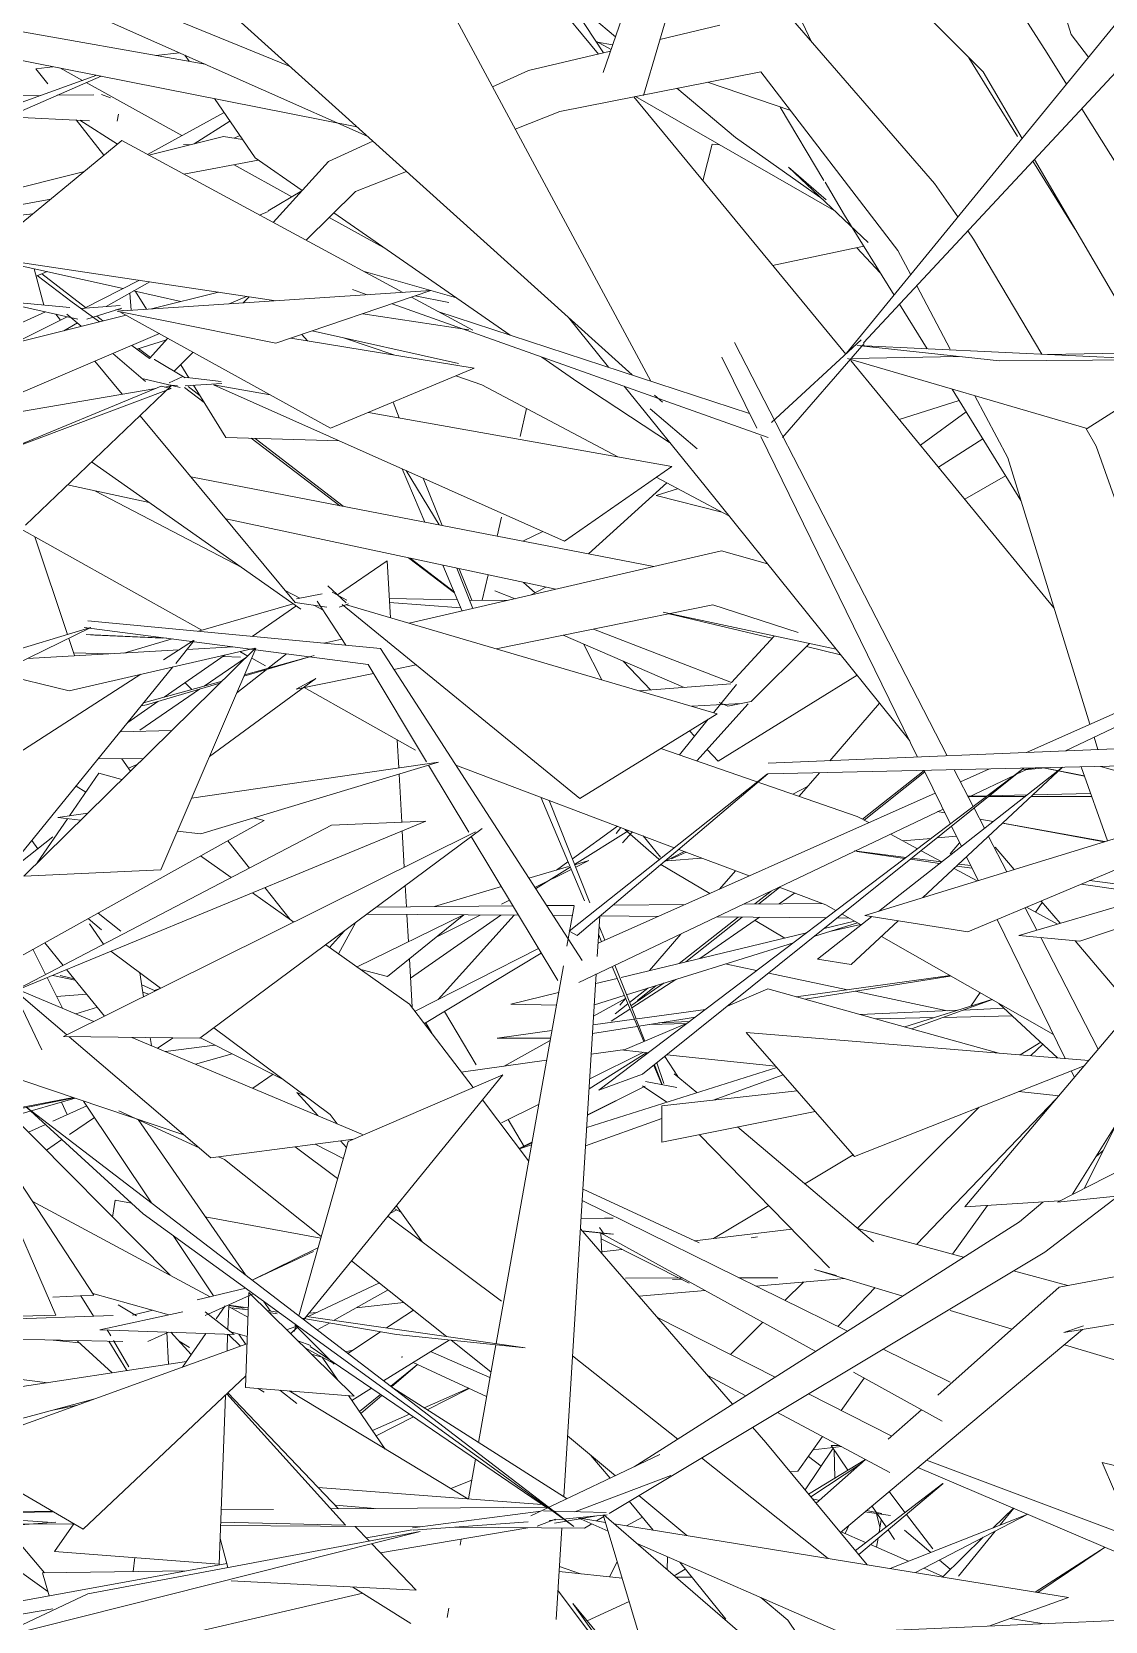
# Model space of a CAD drawing. Header units: millimetres. Extents: x 78096 to 288885, y -20632 to 149556.
# Drawn here: x 250028.1 to 250269.6, y 93294.7 to 93652.2 of the extents above; entities that cross this region are included whole.
import ezdxf

# ---------------------------------------------------------------- set-up
doc = ezdxf.new("R2010")
doc.units = ezdxf.units.MM
doc.layers.add('G-IMPT', color=8, linetype='Continuous', lineweight=9)
doc.layers.add('L-PLNT', color=71, linetype='Continuous', lineweight=9)

# ---------------------------------------------------------------- blocks, each defined once
blk = doc.blocks.new('ZZ-V - Tree Broadleaf 1 - 3dtree rotund SIMPLU-4826059-TOMH A-A')
at = {"layer": 'G-IMPT'}
for p, q in [((24673.37, 93495.08), (24497.28, 93487.69)), ((24671.95, 93489.22), (24497.34, 93485.32)), ((24671.95, 93489.22), (24497.35, 93485.32)), ((24542.24, 93449.75), (24635.2, 93489.02)), ((24452.54, 93449.97), (24497.17, 93485.33)), ((24454.32, 93448.95), (24497.26, 93485.33)), ((24459.2, 93414.15), (24554.82, 93486.6)), ((24469.05, 93417.73), (24554.86, 93486.6)), ((24632.82, 93488.32), (24497.34, 93485.32)), ((24519.07, 93453.44), (24632.15, 93488.31)), ((24522.1, 93454.38), (24563.49, 93486.79)), ((24563.53, 93486.79), (24532.13, 93457.47)), ((24621.65, 93482.72), (24541.58, 93387.91)), ((24565.8, 93390.76), (24624.01, 93484.3)), ((24553.68, 93448.97), (24606.14, 93464.36)), ((24601.99, 93459.44), (24567.41, 93447.65)), ((24508.4, 93443.64), (24520.6, 93453.2)), ((24519.07, 93453.44), (24542.24, 93449.75)), ((24452.54, 93449.97), (24454.32, 93448.95)), ((24526.54, 93452.25), (24516, 93442.41)), ((24553.68, 93448.97), (24567.41, 93447.65)), ((24508.4, 93443.64), (24516, 93442.41)), ((24656.01, 93436.64), (24562.37, 93389.01)), ((24469.05, 93417.73), (24459.2, 93414.15)), ((24604.51, 93393.22), (24562.37, 93389.01)), ((24562.81, 93389.24), (24541.58, 93387.91)), ((24703.14, 93300.43), (24485.13, 93290.87))]:
    blk.add_line(p, q, dxfattribs=at)
blk = doc.blocks.new('ZZ-V - Tree Broadleaf 2 - 3dtree rotund SIMPLU-4826084-TOMH A-A')
at = {"layer": 'G-IMPT'}
for p, q in [((24507.1, 93650.02), (24497.07, 93670.98)), ((24347.26, 93642.28), (24284.6, 93614.88)), ((24346.33, 93642.47), (24321.11, 93633.37)), ((24483.65, 93640.91), (24502.39, 93634.52)), ((24374.95, 93634.07), (24357.72, 93624.64)), ((24376.26, 93632.14), (24368.2, 93627.05)), ((24374.83, 93628.71), (24358, 93624.49)), ((24374.83, 93628.71), (24379.06, 93628.03)), ((24365.82, 93626.91), (24367.22, 93626.8)), ((24382.64, 93623.36), (24365.89, 93620.22)), ((24343.51, 93620.84), (24290.79, 93607.6)), ((24335.94, 93614.61), (24291.84, 93606.36)), ((24331.95, 93611.33), (24326.45, 93610.67)), ((24332.23, 93598.94), (24334.43, 93590.76)), ((24357.49, 93589.84), (24355.01, 93593.84)), ((24392.42, 93584.15), (24393.69, 93582.71)), ((24367, 93574.44), (24365.2, 93577.36)), ((24375.32, 93560.96), (24368.04, 93572.76)), ((24375.32, 93560.96), (24400.84, 93560.24)), ((24332.4, 93538.66), (24339.72, 93516.69)), ((24276, 93497.2), (24344.88, 93518.27)), ((24301.42, 93496.98), (24345, 93518.21)), ((24407.36, 93509.92), (24343.5, 93518.24)), ((24410.09, 93513.51), (24344.26, 93519.75)), ((24623.09, 93520.28), (24555.42, 93490.13)), ((24623.77, 93518.86), (24564.23, 93490.5)), ((24340.02, 93515.79), (24341.31, 93511.91)), ((24345.84, 93516.55), (24343.92, 93516.69)), ((24362.06, 93515.82), (24343.92, 93516.69)), ((24345.84, 93516.55), (24361.19, 93515.84)), ((24361.29, 93510.98), (24368.03, 93515.32)), ((24364.05, 93510.16), (24368.22, 93515.29)), ((24366.6, 93513.3), (24376.91, 93513.89)), ((24329.88, 93462.31), (24382.02, 93513.56)), ((24330.73, 93511.26), (24364.73, 93513.19)), ((24340.12, 93504.03), (24381.82, 93513.58)), ((24341.1, 93512.52), (24349.35, 93512.32)), ((24360.68, 93463.76), (24382.1, 93513.55)), ((24374.66, 93511.7), (24378.62, 93511.6)), ((24379.4, 93507.27), (24395.17, 93511.91)), ((24394.13, 93511.64), (24379.54, 93507.58)), ((24410.09, 93513.51), (24455.45, 93443.37)), ((24294.61, 93468.04), (24356.23, 93507.72)), ((24323.91, 93507.94), (24340.12, 93504.03)), ((24327.12, 93464.69), (24363.4, 93509.36)), ((24407.36, 93509.92), (24420.49, 93488.01)), ((24374.52, 93506.19), (24356.84, 93501.28)), ((24357.49, 93500.84), (24374.01, 93505.69)), ((24357.49, 93500.84), (24356.28, 93500.6)), ((24353.91, 93485.93), (24351.94, 93488.72)), ((24367.61, 93479.87), (24423.15, 93487.95)), ((24369.7, 93471.8), (24423.15, 93487.95)), ((24420.93, 93487.28), (24429.98, 93472.18)), ((24547.1, 93486.43), (24540.59, 93483.53)), ((24556.09, 93486.62), (24553.15, 93485.22)), ((24557.54, 93486.66), (24554.72, 93486.27)), ((24559.6, 93486.7), (24555.02, 93486.24)), ((24568.45, 93484.78), (24559.16, 93486.66)), ((24568.41, 93484.87), (24560.05, 93486.5)), ((24341.65, 93482.58), (24343.81, 93481.18)), ((24552.77, 93485.05), (24542.36, 93480.09)), ((24534.91, 93480.99), (24459.08, 93447.22)), ((24546.6, 93480.37), (24542.27, 93480.27)), ((24546.41, 93480.22), (24542.38, 93480.22)), ((24555.11, 93480.23), (24546.92, 93480.22)), ((24555.56, 93480.58), (24547.11, 93480.38)), ((24570.07, 93480.23), (24556.5, 93480.23)), ((24569.83, 93480.91), (24556.91, 93480.61)), ((24337.52, 93475.49), (24344.29, 93476.48)), ((24337.52, 93475.49), (24342.68, 93474.9)), ((24536.68, 93477.38), (24454.75, 93438.35)), ((24537.08, 93476.56), (24535.35, 93476.88)), ((24535.35, 93476.88), (24537.08, 93476.57)), ((24544.9, 93475.15), (24547.93, 93474.6)), ((24547.92, 93474.59), (24544.91, 93475.14)), ((24431.52, 93472.3), (24338.8, 93426.22)), ((24364.4, 93472.41), (24369.7, 93471.8)), ((24369.51, 93425.85), (24432.98, 93473.02)), ((24430.55, 93471.22), (24449.99, 93438.8)), ((24572.9, 93470.04), (24550.05, 93474.2)), ((24550.07, 93474.22), (24573.01, 93470.07)), ((24333.01, 93468.48), (24331.72, 93470.35)), ((24528.32, 93466.51), (24516.66, 93467.98)), ((24528.02, 93466.29), (24517.25, 93467.86)), ((24376.51, 93461.98), (24369.64, 93466.85)), ((24535.86, 93465.15), (24529.32, 93466.1)), ((24536.32, 93465.51), (24529.63, 93466.35)), ((24543.19, 93464.08), (24539.74, 93464.58)), ((24542.89, 93464.68), (24540.22, 93465.02)), ((24329.88, 93462.31), (24360.68, 93463.76)), ((24577.64, 93459.05), (24567.69, 93460.5)), ((24577.17, 93460.37), (24569.63, 93461.32)), ((24390.63, 93451.98), (24381.31, 93458.59)), ((24346.59, 93454.01), (24351.69, 93449.96)), ((24351.69, 93449.96), (24346.59, 93454.01)), ((24404.86, 93441.89), (24428.81, 93453.6)), ((24441.17, 93453.5), (24407.1, 93453.78)), ((24439.91, 93455.6), (24409.2, 93455.34)), ((24428.9, 93453.6), (24411.7, 93439.74)), ((24453.7, 93455.72), (24447.5, 93455.67)), ((24453.26, 93453.4), (24448.94, 93453.44)), ((24453.66, 93455.63), (24452.04, 93446.56)), ((24459.45, 93453.3), (24458.89, 93444.21)), ((24472.61, 93453.24), (24459.51, 93453.35)), ((24478.64, 93455.93), (24462.4, 93455.79)), ((24510.39, 93452.93), (24485.78, 93453.13)), ((24509.4, 93456.19), (24491.89, 93456.04)), ((24344.34, 93452.76), (24347.4, 93450.25)), ((24347.85, 93447), (24344.68, 93451.6)), ((24398.68, 93446.28), (24402.04, 93450.03)), ((24404.6, 93451.93), (24400.68, 93444.86)), ((24464.27, 93439.52), (24505.97, 93449.58)), ((24517.38, 93451.82), (24507.8, 93448.83)), ((24509.93, 93450.54), (24516.75, 93452.18)), ((24515.5, 93452.89), (24512.89, 93452.91)), ((24416.68, 93433.52), (24397.82, 93446.89)), ((24417.9, 93431.92), (24445.66, 93446.02)), ((24503, 93447.33), (24465.45, 93435.63)), ((24331.94, 93445.86), (24334.8, 93440.17)), ((24360.65, 93437.08), (24349.44, 93445.4)), ((24446.29, 93444.97), (24420, 93429.15)), ((24335.14, 93439.49), (24338.6, 93432.59)), ((24405.7, 93441.3), (24411.7, 93439.74)), ((24451.25, 93442.12), (24436.1, 93357.15)), ((24458.65, 93440.37), (24451.36, 93322.7)), ((24458.52, 93438.14), (24463.33, 93439.3)), ((24503.63, 93435.16), (24538.24, 93439.94)), ((24505.67, 93434.6), (24538.26, 93439.84)), ((24327.34, 93437.08), (24333.93, 93423.27)), ((24439.42, 93433.53), (24450.18, 93436.13)), ((24464.94, 93435.47), (24458.22, 93433.38)), ((24430.94, 93414.74), (24416.68, 93433.52)), ((24439.42, 93433.53), (24449.67, 93433.25)), ((24467.36, 93430.15), (24483.21, 93432.34)), ((24528.03, 93428.39), (24547.63, 93434.59)), ((24547.74, 93434.53), (24529.52, 93427.98)), ((24549.23, 93433.68), (24562.41, 93421.44)), ((24398.82, 93408.73), (24372.64, 93428.17)), ((24457.82, 93426.9), (24467.87, 93428.52)), ((24457.94, 93428.85), (24467.19, 93430.13)), ((24468.25, 93428.58), (24480.94, 93430.62)), ((24369.51, 93425.85), (24338.8, 93426.22)), ((24359.95, 93423.61), (24363.47, 93425.92)), ((24436.36, 93425.87), (24448.66, 93427.57)), ((24448.35, 93425.84), (24436.36, 93425.87)), ((24553.97, 93422.12), (24558.65, 93424.93)), ((24556.43, 93421.93), (24559.06, 93424.55)), ((24306.95, 93423.94), (24365.69, 93404.21)), ((24456.51, 93405.79), (24499.25, 93419.29)), ((24500.71, 93417.62), (24484.96, 93411.95)), ((24337.13, 93363.59), (24315.09, 93414.15)), ((24473.4, 93410.68), (24503.85, 93414.04)), ((24345.63, 93368.08), (24316.62, 93412.33)), ((24362.8, 93372.54), (24325.24, 93410.53)), ((24343.34, 93411.72), (24358.59, 93388.83)), ((24443.43, 93398.27), (24433.04, 93411.97)), ((24473.4, 93410.68), (24473.39, 93402.5)), ((24517.4, 93383.09), (24544.77, 93410.32)), ((24530.67, 93379.45), (24562.09, 93412.19)), ((24369.35, 93401.18), (24351.3, 93409.51)), ((24355.59, 93407.54), (24379.73, 93372.62)), ((24400.35, 93406.61), (24398.82, 93408.73)), ((24473.39, 93407.8), (24456.25, 93401.63)), ((24507.92, 93409.38), (24473.39, 93402.5)), ((24400.47, 93394.28), (24390.91, 93401.43)), ((24441.36, 93401), (24444.07, 93401.86)), ((24505.55, 93393.1), (24516.45, 93399.63)), ((24375.01, 93398.57), (24373.68, 93399.18)), ((24396.77, 93381.23), (24375.01, 93398.57)), ((24437.35, 93366.71), (24411.79, 93385.82)), ((24419.6, 93379.98), (24413.69, 93388.16)), ((24485.05, 93380.8), (24497.43, 93388.22)), ((24538.8, 93377.24), (24546.63, 93388.22)), ((24489.32, 93343.52), (24455.1, 93382.98)), ((24363.5, 93381.47), (24372.54, 93367.89)), ((24424.96, 93358.76), (24403.62, 93375.76)), ((24501.09, 93366.86), (24505.25, 93371)), ((24345.63, 93368.08), (24336.43, 93367.6)), ((24345.58, 93363.31), (24342.75, 93367.93)), ((24379.81, 93369.61), (24368.91, 93367.03)), ((24381.47, 93368.36), (24370.69, 93363.48)), ((24379.75, 93347.28), (24380.48, 93368.63)), ((24404.17, 93345.35), (24380.48, 93368.63)), ((24512.97, 93360.99), (24521.36, 93369.74)), ((24346.96, 93360.29), (24365.64, 93364.33)), ((24351.11, 93365.88), (24355.23, 93363.42)), ((24358.88, 93364.66), (24354.31, 93363.58)), ((24377.24, 93359.19), (24370.67, 93364.27)), ((24373.13, 93362.71), (24375.19, 93365.68)), ((24375.78, 93360.32), (24375.97, 93365.58)), ((24375.97, 93365.74), (24379.43, 93365.14)), ((24380.36, 93365.19), (24375.98, 93365.82)), ((24383.84, 93366.68), (24385.38, 93364.46)), ((24386.89, 93364.24), (24384.61, 93364.57)), ((24385.02, 93364.17), (24386.89, 93363.84)), ((24268.91, 93360.81), (24349.98, 93363.45)), ((24337.13, 93363.59), (24279.32, 93361.75)), ((24346.96, 93360.29), (24377.24, 93359.19)), ((24348.64, 93360.22), (24349.44, 93358.87)), ((24392.46, 93362.87), (24413.69, 93359.17)), ((24442.67, 93356.2), (24393.48, 93363.29)), ((24488.87, 93354.7), (24496.15, 93361.95)), ((24268.39, 93359.34), (24352.18, 93357.63)), ((24342.37, 93357.36), (24336.47, 93357.95)), ((24341.98, 93357.71), (24349.8, 93350.58)), ((24353.06, 93351.08), (24349.02, 93357.69)), ((24350.04, 93357.86), (24353.54, 93351.96)), ((24362.41, 93359.73), (24357.78, 93357.63)), ((24362.46, 93352.51), (24362.04, 93359.74)), ((24367.55, 93354.67), (24362.99, 93359.71)), ((24364.8, 93357.7), (24367.18, 93356.28)), ((24365.58, 93351.84), (24370.85, 93359.42)), ((24375.6, 93355.46), (24375.74, 93359.25)), ((24378.62, 93356.55), (24375.96, 93359.24)), ((24378.27, 93359.29), (24379.82, 93356.98)), ((24442.67, 93356.2), (24413.69, 93359.17)), ((24434.97, 93350.78), (24426.03, 93357.9)), ((24436.05, 93356.88), (24432.14, 93334.94)), ((24403.88, 93355.66), (24402.27, 93355.34)), ((24415.16, 93354.18), (24414.8, 93354.14)), ((24421.37, 93355.36), (24434.74, 93349.5)), ((24476.98, 93335.67), (24453.33, 93354.43)), ((24335.27, 93348.36), (24314.06, 93351.05)), ((24412.41, 93347.57), (24418.45, 93352.46)), ((24412.61, 93347.42), (24418.46, 93352.45)), ((24417.44, 93352.92), (24433.99, 93345.28)), ((24513.74, 93342.11), (24518.93, 93349.39)), ((24402.23, 93316.35), (24375.52, 93345.85)), ((24400.71, 93319.97), (24375.76, 93346.08)), ((24379.75, 93347.28), (24404.17, 93345.35)), ((24382.61, 93347.06), (24383.97, 93346.24)), ((24387.47, 93346.67), (24391.33, 93343.69)), ((24429.73, 93322.25), (24389.57, 93346.5)), ((24430.01, 93347.12), (24419.96, 93342.7)), ((24420.65, 93342.26), (24430.06, 93347.09)), ((24341.94, 93343.3), (24336.43, 93342.2)), ((24373.87, 93307.55), (24375.24, 93345.59)), ((24405.38, 93341.9), (24410.12, 93345.72)), ((24405.69, 93341.45), (24410.41, 93345.52)), ((24416.68, 93341.25), (24408.34, 93337.59)), ((24409.18, 93336.38), (24417.54, 93340.67)), ((24462.95, 93327.43), (24452.21, 93336.42)), ((24496.8, 93334.9), (24493.83, 93338.33)), ((24504.02, 93328.48), (24509.55, 93336.24)), ((24461.76, 93326.86), (24457.46, 93332.02)), ((24519.61, 93307.39), (24496.8, 93334.9)), ((24505.64, 93324.25), (24511.91, 93333.63)), ((24506.37, 93331.78), (24509.21, 93329.59)), ((24513.79, 93333.98), (24507.44, 93333.27)), ((24513.37, 93334.2), (24511.52, 93334.2)), ((24511.52, 93334.2), (24515.24, 93328.68)), ((24512.17, 93333.24), (24512.3, 93326.89)), ((24431.47, 93331.18), (24429.88, 93322.24)), ((24510.83, 93308.82), (24482.33, 93331.43)), ((24504.02, 93328.48), (24502.26, 93328.32)), ((24506.41, 93323.31), (24519.21, 93331.09)), ((24506.95, 93322.67), (24518.14, 93330.13)), ((24582.28, 93307.44), (24531.01, 93329.32)), ((24532.93, 93330.93), (24579.74, 93313.38)), ((24572.46, 93330.39), (24594.11, 93325.18)), ((24572.46, 93330.39), (24587.45, 93295.36)), ((24425.95, 93324.53), (24430.63, 93326.47)), ((24516.93, 93310.63), (24536.57, 93325.7)), ((24517.69, 93309.71), (24536.69, 93325.7)), ((24471.48, 93315.2), (24466.08, 93321.68)), ((24478.99, 93313.98), (24468.25, 93322.99)), ((24507.32, 93322.22), (24508.88, 93321.89)), ((24524.52, 93323.89), (24528.09, 93319.2)), ((24465.44, 93316.18), (24469.07, 93318.09)), ((24519.04, 93319.29), (24524.83, 93318.5)), ((24519.46, 93319.64), (24522.85, 93318.92)), ((24520.66, 93320.65), (24523.84, 93315.94)), ((24522.47, 93315.87), (24521.67, 93318.93)), ((24522.28, 93314.74), (24522.75, 93317.55)), ((24524.77, 93306.56), (24555.7, 93318.82)), ((24528.44, 93318.75), (24534.35, 93310.98)), ((24530.49, 93305.63), (24555.72, 93318.81)), ((24547.94, 93315.74), (24552.51, 93320.17)), ((24549.49, 93316.36), (24552.58, 93320.14)), ((24336.82, 93310.42), (24341.14, 93316.64)), ((24374.21, 93316.97), (24402.23, 93316.35)), ((24407.63, 93312.73), (24404.46, 93316.05)), ((24450.93, 93315.7), (24449.65, 93295.09)), ((24513.72, 93314.84), (24519.24, 93312.41)), ((24514.65, 93314.42), (24515.57, 93316.39)), ((24524.29, 93315.27), (24525.75, 93313.11)), ((24527.99, 93315.2), (24533.87, 93310.16)), ((24540.13, 93304.87), (24548.36, 93314.96)), ((24336.82, 93310.42), (24373.87, 93307.55)), ((24375.78, 93306.77), (24374.08, 93313.34)), ((24418.17, 93301.7), (24408.2, 93312.13)), ((24428.26, 93313.19), (24428.03, 93311.85)), ((24520.33, 93311.93), (24528.88, 93308.18)), ((24521.7, 93311.33), (24522.04, 93313.37)), ((24536.51, 93304.65), (24545.71, 93313.58)), ((24557.35, 93301.27), (24573.11, 93311.4)), ((24572.02, 93310.65), (24558.01, 93301.17)), ((24461.63, 93304.67), (24463.39, 93308.08)), ((24474.62, 93306.28), (24474.66, 93309.18)), ((24476.18, 93304.93), (24478.68, 93306.45)), ((24487.8, 93295.17), (24477.46, 93307.96)), ((24532.41, 93306.63), (24536.64, 93304.78)), ((24535.88, 93308.45), (24538.26, 93306.41)), ((24376.56, 93303.76), (24418.17, 93301.7)), ((24416.97, 93294.23), (24403.92, 93302.4)), ((24468.63, 93276.91), (24450.05, 93301.55)), ((24501.73, 93294.94), (24495.64, 93300.04)), ((24425.5, 93297.68), (24425.12, 93295.54)), ((24465.04, 93282.36), (24453.39, 93298.67)), ((24453.39, 93298.67), (24470.39, 93278.13)), ((24503.94, 93291.69), (24501.73, 93294.94))]:
    blk.add_line(p, q, dxfattribs=at)
blk = doc.blocks.new('ZZ-V - Tree Broadleaf 2 - 3dtree rotund SIMPLU-4826109-TOMH A-A')
at = {"layer": 'G-IMPT'}
for p, q in [((24496.3, 93730.2), (24469.28, 93637.91)), ((24489.53, 93727.57), (24460.17, 93643.08)), ((24397.15, 93710.78), (24470.96, 93573.66)), ((24545.66, 93643.21), (24487.83, 93701.28)), ((24565.44, 93651.62), (24552.78, 93693.08)), ((24339.71, 93689.59), (24466.7, 93575.05)), ((24620.32, 93691.27), (24518.77, 93582.28)), ((24459.14, 93647.24), (24424.74, 93688.99)), ((24290.18, 93685.19), (24389.81, 93644.41)), ((24598.37, 93682.05), (24514.97, 93579.94)), ((24298.97, 93676.82), (24407.13, 93628.78)), ((24240.04, 93668.12), (24370.65, 93644.98)), ((24446.68, 93668.33), (24460.25, 93647.51)), ((24235.52, 93664.39), (24404.78, 93630.9)), ((24462.98, 93651.14), (24451.71, 93660.61)), ((24534.71, 93618.09), (24500.95, 93657.13)), ((24486.45, 93653.7), (24472.97, 93650.51)), ((24554.48, 93656.18), (24560.05, 93647.41)), ((24458.57, 93650.1), (24461.98, 93648.27)), ((24462.33, 93649.29), (24458.96, 93649.88)), ((24569.38, 93646.56), (24565.44, 93651.62)), ((24364.92, 93647.52), (24359.6, 93646.94)), ((24367.06, 93645.62), (24366.12, 93646.99)), ((24461.84, 93647.88), (24443.43, 93643.53)), ((24553.38, 93628.67), (24542.46, 93646.42)), ((24564.4, 93640.46), (24560.05, 93647.41)), ((24336.43, 93644.38), (24332.6, 93643.95)), ((24335.31, 93640.51), (24332.6, 93643.95)), ((24338.01, 93644.11), (24343.09, 93641.29)), ((24443.43, 93643.53), (24435.33, 93639.85)), ((24495.69, 93643.25), (24450.48, 93634.28)), ((24526.52, 93603.04), (24495.69, 93643.25)), ((24554.42, 93628.24), (24545.66, 93643.21)), ((24343.93, 93640.83), (24365.46, 93628.88)), ((24489.94, 93628.47), (24476.78, 93639.54)), ((24300.96, 93637.41), (24333.7, 93637.91)), ((24337.39, 93637.97), (24345.62, 93638.09)), ((24349.39, 93637.38), (24347.39, 93638.12)), ((24381.91, 93623.86), (24372.78, 93637.23)), ((24514.76, 93579.74), (24467.09, 93637.6)), ((24467.46, 93637.67), (24512.18, 93612.02)), ((24326.31, 93633.12), (24344.67, 93632.2)), ((24347.9, 93624.46), (24341.64, 93632.43)), ((24342.49, 93632.4), (24350.96, 93626.98)), ((24351.16, 93633.68), (24350.9, 93632.11)), ((24450.48, 93634.28), (24440.44, 93630.36)), ((24509.87, 93618.82), (24500.05, 93635.32)), ((24603.13, 93578.58), (24567.85, 93634.95)), ((24377.18, 93628.34), (24378.45, 93628.93)), ((24508.94, 93615.01), (24489.94, 93628.47)), ((24320.25, 93601.69), (24351.92, 93627.77)), ((24351.92, 93627.77), (24415.12, 93593.62)), ((24408.42, 93627.62), (24398.41, 93623.07)), ((24484.71, 93626.99), (24482.63, 93618.73)), ((24484.71, 93626.99), (24486.4, 93626.81)), ((24377.23, 93622.35), (24390.21, 93615.14)), ((24392.48, 93616.53), (24381.91, 93623.86)), ((24398.41, 93623.07), (24385.98, 93609.37)), ((24510.38, 93614.47), (24501.86, 93621.82)), ((24519.78, 93604.81), (24501.86, 93621.82)), ((24566.32, 93607.91), (24556.83, 93623.13)), ((24582.6, 93580.09), (24557.19, 93623.51)), ((24415.96, 93620.82), (24404.5, 93616.35)), ((24514.51, 93611.02), (24510.12, 93618.39)), ((24534.71, 93618.09), (24540, 93610.59)), ((24384.88, 93611.97), (24392.41, 93616.45)), ((24404.5, 93616.35), (24393.41, 93605.35)), ((24382.92, 93611.02), (24384.84, 93611.8)), ((24398.59, 93610.49), (24411.49, 93603.33)), ((24439.32, 93584.01), (24399.66, 93611.54)), ((24525.63, 93593), (24514.51, 93611.02)), ((24542.21, 93607.44), (24543.5, 93605.62)), ((24312.81, 93603.28), (24352.22, 93594.47)), ((24498.32, 93599.7), (24518.85, 93604)), ((24517.28, 93603.67), (24522.53, 93598.02)), ((24558.88, 93579.7), (24543.5, 93605.62)), ((24320.25, 93601.69), (24386.58, 93591.74)), ((24529.4, 93597.6), (24526.52, 93603.04)), ((24335.11, 93598.29), (24332.68, 93597.29)), ((24332.93, 93597.39), (24340.8, 93591.41)), ((24333.96, 93597.82), (24343.79, 93590.22)), ((24343.39, 93590.02), (24355.94, 93596.34)), ((24427.19, 93592.37), (24406.22, 93598.43)), ((24348.4, 93590.42), (24358.22, 93596)), ((24421.43, 93594.03), (24352.14, 93589.49)), ((24354.06, 93589.61), (24353.73, 93593.44)), ((24354.59, 93593.94), (24365.23, 93591.56)), ((24358.59, 93589.91), (24373.72, 93593.67)), ((24379.99, 93592.73), (24376.06, 93591.05)), ((24380.6, 93592.64), (24379.21, 93591.26)), ((24386.6, 93582.17), (24421.43, 93594.03)), ((24403.86, 93594.26), (24407.14, 93593.09)), ((24417.09, 93592.55), (24430.89, 93585.1)), ((24417.95, 93592.85), (24425.46, 93591.38)), ((24538.26, 93580.84), (24530.72, 93595.1)), ((24311.84, 93578.92), (24334.76, 93589.23)), ((24328.01, 93590.76), (24342.01, 93587.59)), ((24328.25, 93591.34), (24340.25, 93590.21)), ((24346.9, 93587), (24340.8, 93591.45)), ((24351.6, 93590.67), (24342.73, 93589.97)), ((24351.92, 93590.09), (24344.08, 93587.59)), ((24352.24, 93589.52), (24350.59, 93589.79)), ((24386.6, 93582.17), (24350.91, 93589.4)), ((24398.88, 93563.07), (24351.5, 93589.28)), ((24412.78, 93591.08), (24497.3, 93560.95)), ((24423.05, 93589.33), (24493.11, 93566.41)), ((24533.08, 93580.94), (24526.88, 93590.98)), ((24313.23, 93578.63), (24352.92, 93588.5)), ((24328.09, 93582.32), (24339.63, 93588.13)), ((24338.17, 93587.39), (24337.08, 93588.7)), ((24338.88, 93585.01), (24341.94, 93586.74)), ((24342.82, 93585.99), (24339.59, 93588.76)), ((24346.29, 93588.29), (24347.7, 93587.2)), ((24406.12, 93588.81), (24429.99, 93585.23)), ((24461.44, 93576.77), (24452.37, 93587.98)), ((24360.38, 93584.37), (24312.69, 93564.03)), ((24361.77, 93582.9), (24355.3, 93580.88)), ((24362.32, 93583.3), (24358.2, 93578.76)), ((24431.21, 93576.55), (24389.98, 93583.32)), ((24394.78, 93584.95), (24427.67, 93577.6)), ((24413.31, 93579.49), (24401.81, 93583.38)), ((24489.74, 93582.35), (24537.58, 93489.38)), ((24518.26, 93582.96), (24498.04, 93564.38)), ((24518.88, 93582.14), (24500.54, 93560.98)), ((24357.24, 93573.57), (24349.9, 93579.9)), ((24358.2, 93578.76), (24354.16, 93581.71)), ((24355.72, 93581.01), (24358.38, 93578.96)), ((24359.31, 93578.55), (24359.18, 93578.53)), ((24366.2, 93574.43), (24359.31, 93578.55)), ((24368.01, 93580.15), (24363.73, 93575.91)), ((24454.53, 93573.45), (24446.4, 93579.09)), ((24486.93, 93579.02), (24494.74, 93563.07)), ((24569.08, 93562.99), (24515.18, 93578.75)), ((24561.6, 93522.7), (24515.94, 93578.3)), ((24540.12, 93579.24), (24515.96, 93578.76)), ((24517.44, 93581.67), (24549.32, 93578.26)), ((24584.3, 93578.49), (24517.45, 93581.68)), ((24584.3, 93578.49), (24549.32, 93578.26)), ((24596.37, 93580.37), (24560.13, 93579.64)), ((24569.08, 93562.99), (24596.37, 93580.37)), ((24352.04, 93570.71), (24345.84, 93578.17)), ((24362.6, 93573.3), (24365.52, 93574.61)), ((24398.88, 93563.07), (24431.21, 93576.55)), ((24432.9, 93572.85), (24427.08, 93574.83)), ((24359.55, 93571.99), (24298.59, 93561.63)), ((24360.81, 93572.5), (24324.47, 93557.5)), ((24363.05, 93572.01), (24324.47, 93557.5)), ((24330.24, 93541.25), (24363.05, 93572.58)), ((24365.03, 93572.21), (24356.84, 93574.17)), ((24360.81, 93572.5), (24363.05, 93572.01)), ((24363.05, 93572.58), (24361.59, 93572.33)), ((24362.34, 93572.81), (24364.45, 93572.58)), ((24365.99, 93574.56), (24374.29, 93573.59)), ((24366, 93572.26), (24370.43, 93568.89)), ((24374.44, 93573.1), (24366.15, 93572.58)), ((24366.83, 93572.43), (24369.53, 93570.35)), ((24451.51, 93537.68), (24372.56, 93572.84)), ((24385.34, 93570.56), (24372.56, 93572.84)), ((24463.48, 93556.63), (24432.9, 93572.85)), ((24475.16, 93559.83), (24454.53, 93573.45)), ((24483.13, 93550), (24464.91, 93572.5)), ((24554.15, 93546.81), (24538.67, 93571.88)), ((24412.94, 93568.93), (24414.35, 93565.39)), ((24441.54, 93561.22), (24442.99, 93567.5)), ((24481.33, 93558.42), (24470.77, 93567.45)), ((24471.72, 93570.52), (24473.52, 93568.9)), ((24526.82, 93565.06), (24540.29, 93569.27)), ((24551.2, 93556.38), (24543.79, 93570.38)), ((24390.95, 93523.88), (24356.04, 93565.89)), ((24475.64, 93554.46), (24407.41, 93566.62)), ((24541.86, 93566.72), (24531.61, 93559.23)), ((24381.06, 93560.8), (24401.01, 93545.64)), ((24381.92, 93560.78), (24401.69, 93545.5)), ((24495.64, 93561.22), (24530.94, 93489.11)), ((24545.57, 93560.72), (24535.64, 93554.32)), ((24571.13, 93559.07), (24568.75, 93563.09)), ((24589.97, 93505.52), (24571.13, 93559.07)), ((24345.15, 93555.48), (24392.18, 93522.4)), ((24415.03, 93553.92), (24420.08, 93541.94)), ((24415.87, 93553.55), (24423.28, 93541.32)), ((24451.51, 93537.68), (24475.64, 93554.46)), ((24569.69, 93496.49), (24551.2, 93556.38)), ((24339.72, 93550.3), (24358.1, 93546.37)), ((24367.47, 93552.14), (24471.61, 93531.96)), ((24419.75, 93551.82), (24423.98, 93541.18)), ((24474.51, 93550.77), (24456.89, 93534.81)), ((24488.46, 93543.37), (24472.15, 93552.03)), ((24529.16, 93492.73), (24483.13, 93550)), ((24550.72, 93552.37), (24541.55, 93547.12)), ((24379.05, 93531.64), (24345.83, 93549)), ((24472.16, 93547.97), (24476.96, 93549.47)), ((24472.16, 93547.97), (24486.93, 93544.18)), ((24375.32, 93542.69), (24449.53, 93526.83)), ((24436.35, 93538.79), (24437.35, 93543.08)), ((24369.95, 93517.61), (24328.11, 93541.07)), ((24446.61, 93539.86), (24442.17, 93537.66)), ((24486.79, 93535.48), (24416.58, 93519.18)), ((24497.16, 93532.54), (24486.79, 93535.48)), ((24411.65, 93533.22), (24400.48, 93525.58)), ((24411.65, 93533.22), (24412.36, 93520.42)), ((24416.45, 93533.9), (24426.78, 93526.05)), ((24416.82, 93533.82), (24426.73, 93526.17)), ((24424.17, 93532.25), (24428.51, 93521.95)), ((24430.92, 93522.51), (24427.32, 93531.58)), ((24427.85, 93531.46), (24430.65, 93524.42)), ((24433.02, 93524.37), (24434.34, 93530.07)), ((24442.31, 93528.37), (24444.93, 93526.07)), ((24392.01, 93524.86), (24388.7, 93526.59)), ((24391.23, 93524.72), (24397.02, 93525.79)), ((24398.3, 93527.63), (24402.37, 93523.81)), ((24399.27, 93526.21), (24402.56, 93524.36)), ((24412.12, 93524.74), (24427.44, 93524.47)), ((24440.43, 93524.71), (24435.82, 93526.5)), ((24447.29, 93527.31), (24444.01, 93525.59)), ((24390.49, 93523.59), (24369.2, 93517.39)), ((24381.23, 93516.25), (24391.05, 93523.04)), ((24390.93, 93523.89), (24398.07, 93522.78)), ((24397.19, 93522.15), (24395.12, 93523.24)), ((24395.89, 93524.17), (24402.33, 93514.24)), ((24402.95, 93523.53), (24400.8, 93522.78)), ((24401.49, 93523.4), (24454.96, 93479.78)), ((24485.87, 93498.84), (24402.44, 93523.33)), ((24412.17, 93523.9), (24428.19, 93522.7)), ((24430.16, 93524.42), (24438.55, 93524.28)), ((24484.84, 93523.31), (24436.1, 93513.45)), ((24473.67, 93521.67), (24512.59, 93513.34)), ((24475.07, 93521.34), (24498.16, 93515.81)), ((24504.08, 93517.15), (24484.84, 93523.31)), ((24489.07, 93505.85), (24458.03, 93517.89)), ((24363.29, 93515.66), (24352.42, 93512.49)), ((24401.41, 93515.65), (24397.37, 93514.71)), ((24478.42, 93504.78), (24451.23, 93516.51)), ((24459.88, 93506.47), (24455.75, 93514.56)), ((24498.63, 93516.33), (24489.07, 93505.85)), ((24506.61, 93514.62), (24493.52, 93501.6)), ((24505.93, 93513.94), (24513.58, 93512.11)), ((24361.47, 93502.56), (24375.2, 93512.07)), ((24379.99, 93511.57), (24370.49, 93505.07)), ((24380.26, 93511.83), (24378.49, 93512.82)), ((24384.25, 93509.59), (24381.15, 93511.33)), ((24388.99, 93512.31), (24384.83, 93509.06)), ((24470.86, 93504.21), (24464.7, 93510.7)), ((24395.6, 93506.79), (24371.63, 93489.21)), ((24384.44, 93508.75), (24377.8, 93503.56)), ((24408.58, 93507.88), (24391.14, 93504.35)), ((24391.14, 93504.35), (24395.6, 93506.79)), ((24418.14, 93509.81), (24413.13, 93508.8)), ((24486.05, 93488.2), (24517.3, 93507.49)), ((24369.42, 93504.34), (24355.97, 93495.14)), ((24366.19, 93505.83), (24367.65, 93504.28)), ((24418.02, 93490.65), (24392.95, 93504.71)), ((24468.25, 93504.01), (24488.91, 93505.57)), ((24485.04, 93499.08), (24490.18, 93505.45)), ((24353.27, 93496.89), (24360.07, 93501.59)), ((24480.12, 93500.52), (24491.23, 93501.13)), ((24481.26, 93488.25), (24492.82, 93501.04)), ((24488.26, 93500.53), (24486.26, 93501.39)), ((24493.52, 93501.6), (24488.26, 93500.53)), ((24522.33, 93501.23), (24511.2, 93488.28)), ((24485.87, 93498.84), (24454.96, 93479.78)), ((24477.39, 93489.59), (24483.84, 93497.59)), ((24351.56, 93494.78), (24363.2, 93495.06)), ((24413.88, 93492.98), (24414.23, 93486.65)), ((24480.76, 93493.77), (24479.61, 93494.98)), ((24571.45, 93490.81), (24570.61, 93493.54)), ((24517.37, 93475.75), (24473.21, 93491.03)), ((24486.05, 93488.2), (24483.57, 93490.81)), ((24346.78, 93485.51), (24340.17, 93475.88)), ((24346.6, 93488.67), (24356.79, 93488.76)), ((24346.78, 93485.51), (24351.96, 93484.02)), ((24353.45, 93486.58), (24355.53, 93487.53)), ((24414.31, 93485.28), (24414.91, 93474.48)), ((24476.2, 93468.71), (24427.08, 93487.24)), ((24508.88, 93485.58), (24504.32, 93480.27)), ((24532.43, 93486.05), (24518.55, 93475.12)), ((24532.55, 93485.81), (24518.89, 93474.94)), ((24532.41, 93486.1), (24538.26, 93474.14)), ((24539.19, 93486.25), (24543.45, 93477.98)), ((24567.69, 93486.88), (24573.63, 93470.27)), ((24572.05, 93486.98), (24601.54, 93478.87)), ((24506.3, 93482.58), (24502.87, 93480.77)), ((24446.16, 93480.04), (24455.98, 93456.73)), ((24457.22, 93456.33), (24448.09, 93479.31)), ((24383.94, 93474.81), (24311.95, 93434.73)), ((24420.3, 93474.71), (24328.87, 93436.89)), ((24339.74, 93475.24), (24332.92, 93465.3)), ((24381.74, 93475.44), (24383.94, 93474.81)), ((24399.12, 93473.8), (24420.3, 93474.71)), ((24519.99, 93474.35), (24517.37, 93475.75)), ((24543.64, 93477.59), (24545.97, 93473.07)), ((24336.43, 93471.17), (24312.47, 93452.41)), ((24399.12, 93473.8), (24327.19, 93436.2)), ((24415.02, 93472.53), (24415.47, 93464.32)), ((24453.28, 93466.24), (24463.4, 93473.54)), ((24453.79, 93464.96), (24465.98, 93472.57)), ((24463.16, 93471.94), (24464.2, 93473.24)), ((24464.57, 93469.78), (24466.8, 93472.26)), ((24472.74, 93466.12), (24465.1, 93472.79)), ((24473.1, 93466.59), (24469.21, 93471.35)), ((24530.91, 93468.48), (24524.84, 93471.74)), ((24539.65, 93471.29), (24535.33, 93470.92)), ((24538.57, 93473.52), (24540.78, 93469)), ((24546.9, 93471.26), (24551.01, 93463.29)), ((24375.76, 93470.25), (24380.62, 93464.13)), ((24478.4, 93467.88), (24473.81, 93465.46)), ((24478.86, 93467.71), (24475.6, 93466.19)), ((24493.06, 93462.35), (24477.2, 93468.33)), ((24533.99, 93470.81), (24527.59, 93470.26)), ((24536.36, 93465.54), (24531.73, 93468.03)), ((24540.38, 93469.8), (24538.26, 93467.3)), ((24552.66, 93463.8), (24548.37, 93468.84)), ((24443.52, 93461.82), (24452.38, 93464.46)), ((24444.86, 93459.75), (24452.99, 93463.83)), ((24445.02, 93459.49), (24452.78, 93464.33)), ((24449.72, 93463.67), (24452.28, 93465.52)), ((24453.82, 93464.89), (24457, 93465.84)), ((24454.03, 93464.35), (24457, 93465.84)), ((24484.18, 93458.4), (24473.18, 93464.93)), ((24482.34, 93466.39), (24474.57, 93465.73)), ((24544.36, 93461.24), (24539.16, 93464.04)), ((24541.94, 93466.63), (24544.55, 93461.3)), ((24489.94, 93463.53), (24486.37, 93459.37)), ((24384.11, 93459.74), (24389.83, 93452.55)), ((24415.7, 93460.18), (24415.97, 93455.4)), ((24422.23, 93455.45), (24437.3, 93459.96)), ((24437.35, 93455.98), (24439.15, 93456.88)), ((24498.01, 93458.96), (24494.33, 93456.06)), ((24499.86, 93459.79), (24495.19, 93456.07)), ((24510.31, 93455.84), (24499.8, 93459.81)), ((24503.27, 93458.5), (24499.8, 93456.11)), ((24562.98, 93451.7), (24558.71, 93456.71)), ((24416.06, 93453.71), (24416.41, 93447.54)), ((24416.86, 93439.33), (24437.21, 93453.53)), ((24422.77, 93448.66), (24432.55, 93453.57)), ((24423.1, 93434.56), (24440.19, 93453.51)), ((24490.56, 93453.09), (24477.32, 93442.67)), ((24491.45, 93453.09), (24478.82, 93443.03)), ((24495.37, 93453.06), (24481.94, 93443.79)), ((24512.55, 93454.57), (24510.31, 93455.84)), ((24518.22, 93451.34), (24513.96, 93453.77)), ((24555.16, 93455.21), (24557.76, 93450.17)), ((24562.42, 93451.53), (24555.39, 93455.31)), ((24558.98, 93456.38), (24557.47, 93454.19)), ((24460.58, 93447.89), (24459.32, 93451.06)), ((24501.04, 93448.39), (24494.36, 93452.36)), ((24518.11, 93451.4), (24511.46, 93449.97)), ((24548.83, 93452.54), (24564.12, 93421.3)), ((24334.6, 93447.34), (24338.75, 93442.24)), ((24459.2, 93449.11), (24459.85, 93447.56)), ((24477.7, 93449.29), (24470.64, 93441.06)), ((24561.48, 93426.7), (24522.78, 93448.74)), ((24558.62, 93448.49), (24571.54, 93423.38)), ((24579.29, 93432.56), (24566.34, 93447.75)), ((24416.62, 93443.71), (24417.22, 93432.81)), ((24494.73, 93441.07), (24487.68, 93442.56)), ((24336.43, 93439.96), (24341.48, 93438.9)), ((24338.07, 93439.97), (24341.21, 93439.24)), ((24339.52, 93441.3), (24348.07, 93430.83)), ((24356, 93440.53), (24356.85, 93435.19)), ((24462.2, 93441.98), (24469.32, 93425.08)), ((24467.61, 93430.19), (24462.81, 93442.28)), ((24476.53, 93439.08), (24466.63, 93432.67)), ((24515.19, 93436.76), (24497.43, 93440.5)), ((24345.66, 93429.62), (24326.77, 93437.57)), ((24326.77, 93437.57), (24339.59, 93426.61)), ((24337.27, 93435.25), (24344.07, 93435.73)), ((24356.42, 93437.89), (24359.46, 93436.48)), ((24356.69, 93436.21), (24358.02, 93435.77)), ((24359.18, 93436.61), (24360.53, 93437.02)), ((24470.28, 93437.14), (24466.15, 93433.88)), ((24473.96, 93438.28), (24466.45, 93433.1)), ((24472.13, 93437.71), (24467.9, 93434.34)), ((24488.17, 93433.07), (24497.27, 93436.93)), ((24549.21, 93422.51), (24497.27, 93436.93)), ((24537.57, 93432.04), (24516.88, 93436.4)), ((24544.98, 93436.1), (24542.91, 93433.09)), ((24341.56, 93431.35), (24346.45, 93432.81)), ((24424.53, 93431.88), (24431.61, 93419.86)), ((24465.22, 93434.82), (24458.06, 93430.82)), ((24466.23, 93432.41), (24462.01, 93429.68)), ((24465.75, 93433.56), (24462.89, 93431.32)), ((24465.24, 93434.77), (24463.95, 93433.28)), ((24539.87, 93432.13), (24517.9, 93431.2)), ((24550.41, 93432.58), (24541.24, 93432.19)), ((24420.33, 93429.35), (24421.65, 93426.98)), ((24464.81, 93423.17), (24479.11, 93429.23)), ((24469.6, 93425.2), (24467.71, 93429.95)), ((24478.95, 93429.17), (24470.67, 93428.97)), ((24479.57, 93429.58), (24472.63, 93429.28)), ((24534.71, 93430.5), (24521.55, 93430.19)), ((24552.2, 93430.92), (24536.67, 93430.55)), ((24340.08, 93426.2), (24371.95, 93398.96)), ((24406.07, 93404.21), (24354.2, 93426.03)), ((24358.32, 93425.98), (24358.61, 93424.18)), ((24369.64, 93425.94), (24388.23, 93416.6)), ((24448.26, 93425.35), (24437.95, 93419.59)), ((24516.76, 93399.28), (24492.4, 93427.13)), ((24569.42, 93420.87), (24492.4, 93427.13)), ((24372.87, 93424.31), (24361.75, 93422.85)), ((24368.51, 93420.01), (24376.77, 93422.35)), ((24428.27, 93418.25), (24447.47, 93420.9)), ((24470.01, 93422.63), (24457.05, 93414.43)), ((24457.19, 93416.68), (24469.27, 93422.7)), ((24457.53, 93422.28), (24465.19, 93423.33)), ((24464.81, 93423.17), (24470.35, 93422.59)), ((24474.05, 93421.74), (24476.98, 93417.22)), ((24474.56, 93422.15), (24498.99, 93419.59)), ((24381.42, 93414.58), (24385.95, 93417.74)), ((24437.64, 93417.63), (24392.88, 93362.55)), ((24437.64, 93417.63), (24402.83, 93402.62)), ((24471.57, 93419.75), (24473.38, 93415.44)), ((24473.48, 93415.42), (24471.72, 93419.87)), ((24472.3, 93420.34), (24473.87, 93415.63)), ((24476.2, 93417.87), (24481.26, 93413.61)), ((24516.76, 93399.28), (24568.37, 93419.64)), ((24565.49, 93418.5), (24566.2, 93417.06)), ((24456.68, 93408.57), (24469.66, 93415.03)), ((24469.65, 93415.03), (24456.69, 93408.64)), ((24469.07, 93415.14), (24474.56, 93411.49)), ((24469.73, 93416.15), (24476.75, 93414.79)), ((24553.71, 93413.85), (24562.69, 93412.91)), ((24326.08, 93409.68), (24341, 93412.5)), ((24326.3, 93409.45), (24341.2, 93412.44)), ((24327.4, 93408.35), (24341.48, 93412.34)), ((24330.59, 93410.3), (24356.74, 93386.38)), ((24330.59, 93410.3), (24453.58, 93316.01)), ((24344.05, 93410.66), (24336.43, 93407.21)), ((24338.37, 93411.46), (24339.68, 93408.69)), ((24391.31, 93413.66), (24393.43, 93412.74)), ((24391.31, 93413.66), (24396.02, 93408.44)), ((24437.35, 93406.79), (24445.69, 93410.95)), ((24340.15, 93404.21), (24345.8, 93408.03)), ((24438.86, 93407.54), (24442.5, 93401.36)), ((24575.81, 93406.84), (24568.37, 93392.06)), ((24334.78, 93406.46), (24330.97, 93404.74)), ((24334.96, 93400.7), (24338.48, 93403.08)), ((24404.05, 93403.15), (24371.95, 93398.96)), ((24481.83, 93404.18), (24511.11, 93374.23)), ((24490.4, 93405.89), (24521, 93380.06)), ((24391.72, 93363.43), (24402.83, 93402.62)), ((24395.4, 93402.02), (24401.75, 93398.8)), ((24401.13, 93402.77), (24402.46, 93401.3)), ((24444.18, 93402.47), (24441.32, 93401.05)), ((24441.68, 93401.1), (24444.16, 93402.33)), ((24572.66, 93400.6), (24571.08, 93399.25)), ((24371.78, 93367.71), (24331.78, 93389.22)), ((24349.86, 93385.63), (24350.46, 93389.45)), ((24354.13, 93388.77), (24350.46, 93389.45)), ((24455.49, 93389.36), (24515.13, 93359.93)), ((24455.69, 93391.9), (24481.78, 93379.81)), ((24559.07, 93389), (24553.86, 93384.56)), ((24576.08, 93390.38), (24559.54, 93377.72)), ((24356.74, 93386.38), (24453.58, 93316.01)), ((24396.67, 93380.9), (24370.69, 93385.7)), ((24412.34, 93386.49), (24413.8, 93387.22)), ((24413.19, 93387.54), (24414.73, 93386.72)), ((24462.43, 93385.34), (24455.24, 93385.3)), ((24460.48, 93385.35), (24462.43, 93385.34)), ((24462.52, 93381.78), (24455.51, 93382.5)), ((24455.52, 93382.49), (24462.52, 93381.78)), ((24455.54, 93382.46), (24462.21, 93381.77)), ((24459.39, 93383.24), (24460.4, 93381.75)), ((24459.49, 93382.15), (24508.01, 93355.41)), ((24459.66, 93382.05), (24459.88, 93377.46)), ((24553.86, 93384.56), (24467.21, 93329.46)), ((24502.62, 93382.91), (24480.75, 93380.29)), ((24541.29, 93376.57), (24517.49, 93383.02)), ((24396.06, 93378.72), (24381.28, 93371.43)), ((24459.73, 93380.69), (24479.54, 93370.74)), ((24464.42, 93378.33), (24459.86, 93377.79)), ((24493.49, 93380.93), (24494.92, 93381.14)), ((24395.05, 93377.89), (24381.29, 93371.43)), ((24559.54, 93377.72), (24461.56, 93318.97)), ((24478.01, 93371.94), (24465.25, 93371.91)), ((24475.79, 93371.58), (24478, 93371.62)), ((24499.5, 93371.98), (24490.74, 93371.96)), ((24491, 93371.84), (24499.5, 93371.98)), ((24514.53, 93371.8), (24494.56, 93370.08)), ((24527.6, 93367.86), (24507.77, 93373.84)), ((24512.72, 93372.51), (24507.77, 93373.84)), ((24564.74, 93370.21), (24552.53, 93373.52)), ((24585.04, 93374.08), (24562.76, 93369.83)), ((24345.43, 93368.39), (24362.52, 93363.66)), ((24393.88, 93363.24), (24409.86, 93370.79)), ((24411.82, 93369.22), (24399.7, 93362.4)), ((24483.17, 93369.1), (24468.25, 93367.81)), ((24562.76, 93369.83), (24535.5, 93345.58)), ((24380.29, 93363.14), (24375.96, 93365.47)), ((24380.35, 93364.79), (24376.48, 93365.19)), ((24394.04, 93363.98), (24395.9, 93364.19)), ((24404.65, 93365.19), (24415.36, 93366.4)), ((24417.53, 93364.67), (24411.5, 93360.7)), ((24552.21, 93360.44), (24538.26, 93364.64)), ((24391.04, 93361.04), (24388.97, 93360.29)), ((24389.89, 93359.39), (24391.63, 93361.03)), ((24390.72, 93359.89), (24391.14, 93361.38)), ((24390.82, 93361.37), (24399.69, 93352.5)), ((24398.62, 93361.79), (24395.88, 93360.25)), ((24472.39, 93363.04), (24498.91, 93349.62)), ((24568.03, 93360.33), (24513.55, 93314.7)), ((24581.02, 93362.44), (24563.81, 93359.64)), ((24568.21, 93361.19), (24563.81, 93359.64)), ((24380.08, 93357.08), (24313.29, 93332.94)), ((24376.45, 93359.8), (24380.14, 93358.78)), ((24391.49, 93357.81), (24394.47, 93356.73)), ((24410.13, 93359.79), (24402.79, 93354.94)), ((24425.55, 93357.95), (24410.8, 93348.81)), ((24592.04, 93348.42), (24563.94, 93356.9)), ((24298.3, 93342.73), (24366.47, 93353.12)), ((24393.15, 93356.18), (24399.44, 93352.75)), ((24394.3, 93356.5), (24447.67, 93320.14)), ((24394.58, 93354.78), (24396.89, 93354.14)), ((24397, 93354.08), (24400.56, 93348.9)), ((24523.21, 93355.94), (24538.26, 93348.51)), ((24343.22, 93315.41), (24379.84, 93349.92)), ((24483.71, 93350), (24492.31, 93345.42)), ((24516.53, 93350.72), (24536.49, 93339.72)), ((24408.07, 93347.12), (24403.66, 93344.39)), ((24412.9, 93347.2), (24452.08, 93322.25)), ((24506.37, 93345.84), (24525.13, 93336.35)), ((24320.62, 93337.99), (24345.83, 93344.7)), ((24402.94, 93345.45), (24411.2, 93333.44)), ((24531.81, 93342.29), (24524.34, 93335.64)), ((24499.38, 93341.65), (24524.66, 93328.19)), ((24343.22, 93315.41), (24313.29, 93332.94)), ((24443.95, 93318.38), (24472.92, 93332.18)), ((24519.22, 93331.09), (24508.14, 93321.23)), ((24396.13, 93324.76), (24446.41, 93321)), ((24453.86, 93319.33), (24475.45, 93327.48)), ((24399.91, 93320.8), (24408.92, 93320.03)), ((24314.02, 93318.42), (24335.24, 93317)), ((24336.34, 93319.29), (24314.32, 93318.99)), ((24336.3, 93319.47), (24323.51, 93319.37)), ((24386.04, 93319.86), (24374.31, 93319.76)), ((24447.63, 93320.33), (24398.97, 93319.96)), ((24417.29, 93315.7), (24446.18, 93319.44)), ((24445.34, 93316.12), (24449.49, 93317.68)), ((24446.82, 93319.52), (24448.82, 93319.47)), ((24461.14, 93318.62), (24448.06, 93317.37)), ((24449.24, 93316.77), (24455, 93317.75)), ((24449.32, 93319.45), (24460.86, 93319.14)), ((24461.32, 93315), (24454.55, 93317.95)), ((24460.73, 93316.95), (24454.55, 93317.95)), ((24455.37, 93317.81), (24458.75, 93318.39)), ((24460.34, 93318.24), (24458.72, 93317.27)), ((24472.03, 93279.27), (24460.22, 93318.64)), ((24492.08, 93291.17), (24460.34, 93318.64)), ((24313.44, 93315.21), (24337.07, 93317)), ((24315.71, 93315.38), (24335.31, 93301.42)), ((24419.03, 93314.86), (24322.24, 93290.47)), ((24341.06, 93316.52), (24323.77, 93316.65)), ((24334.52, 93305.62), (24325.66, 93316.14)), ((24344.28, 93300.88), (24419.03, 93314.86)), ((24419.08, 93315.94), (24374.18, 93316.27)), ((24406.96, 93313.43), (24417.22, 93315.3)), ((24410.14, 93310.1), (24443.29, 93315.75)), ((24417.46, 93315.18), (24443.32, 93317.08)), ((24456.03, 93315.66), (24426.91, 93315.88)), ((24457.62, 93316.61), (24456.03, 93315.66)), ((24564.86, 93300.05), (24462.66, 93316.63)), ((24513.79, 93292.13), (24467.83, 93312.16)), ((24301.44, 93294.21), (24375.54, 93307.71)), ((24354.85, 93309.02), (24354.46, 93305.89)), ((24455.12, 93305.37), (24450.39, 93307.01)), ((24366.46, 93306.05), (24334.13, 93305.61)), ((24335.59, 93300.43), (24334.13, 93305.61)), ((24464.5, 93304.36), (24450.32, 93305.88)), ((24480.13, 93304.65), (24476.57, 93304.59)), ((24344.28, 93300.88), (24322.24, 93290.47)), ((24339.76, 93285.6), (24406.14, 93301.01)), ((24546.94, 93293.58), (24564.86, 93300.05)), ((24299.76, 93291.26), (24336.43, 93297.52)), ((24456.58, 93294.82), (24466.07, 93299.16)), ((24559.41, 93294.13), (24551.75, 93295.32))]:
    blk.add_line(p, q, dxfattribs=at)

msp = doc.modelspace()

# ---------------------------------------------------------------- block references
at = {"layer": 'L-PLNT'}
for name in ['ZZ-V - Tree Broadleaf 1 - 3dtree rotund SIMPLU-4826059-TOMH A-A', 'ZZ-V - Tree Broadleaf 2 - 3dtree rotund SIMPLU-4826109-TOMH A-A', 'ZZ-V - Tree Broadleaf 2 - 3dtree rotund SIMPLU-4826084-TOMH A-A']:
    msp.add_blockref(name, (225696.455, 0), dxfattribs=at)

doc.saveas('drawing.dxf')
